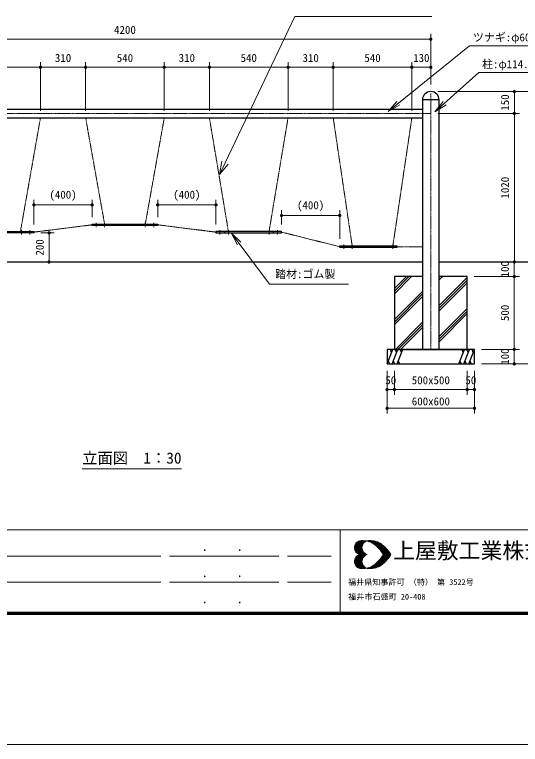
# Model space of a CAD drawing. Units: millimetres at full size, sheet at 1:30, with parts at other scales. Extents: x -600 to 13200, y -450 to 9360.
# Drawn here: x 2384 to 5857, y -450 to 4562 of the extents above; entities that cross this region are included whole.
import ezdxf
from ezdxf.enums import TextEntityAlignment as Align

# ---------------------------------------------------------------- set-up
doc = ezdxf.new("R2010")
doc.units = ezdxf.units.MM
doc.header["$LTSCALE"] = 30
doc.linetypes.add('USER1', pattern=[0.3, 0.2, -0.025, 0.05, -0.025])
for name, color, linetype, lineweight in [('D-BMK\u3000構造物基準線(中心線等)', 2, 'USER1', 13), ('D-STR-DIM\u3000寸法線、寸法値', 7, 'Continuous', 13), ('D-STR-HTXT\u3000旗上げ', 7, 'Continuous', 13), ('D-STR-TXT\u3000文字列', 7, 'Continuous', 13), ('D-STR\u3000構造物外形線', 1, 'Continuous', 25), ('D-TTL', 7, 'Continuous', 70), ('D-TTL-FRAM', 7, 'Continuous', 13), ('D-TTL-TXT', 7, 'Continuous', 13), ('V-nasSTD', 5, 'Continuous', 13)]:
    doc.layers.add(name, color=color, linetype=linetype, lineweight=lineweight)
doc.styles.add('ＭＳ ゴシック', font='')
doc.styles.get('ＭＳ ゴシック').set_extended_font_data('MS Gothic')

# ---------------------------------------------------------------- blocks, each defined once
blk = doc.blocks.new('filled_dot')
at = {"color": 0, "linetype": 'Continuous', "lineweight": -2, "const_width": 1.25}
blk.add_lwpolyline([(-0.625, 0, 1), (0.625, 0, 1)], format="xyb", close=True, dxfattribs=at)
blk = doc.blocks.new('open_arrow')
at = {"color": 0, "linetype": 'Continuous', "lineweight": -2}
blk.add_lwpolyline([(7.5, 1.25), (0, 0), (7.5, -1.25)], dxfattribs=at)

msp = doc.modelspace()

# ---------------------------------------------------------------- linework, layer by layer
at = {"layer": 'D-BMK\u3000構造物基準線(中心線等)'}
for p, q in [((5242.06, 4020.11), (5242.06, 2262.96)), ((1042.06, 3882.96), (5242.06, 3882.96)), ((2562.06, 3852.71), (2424.64, 3072.96)), ((2872.06, 3852.71), (3002.41, 3122.96)), ((3281.71, 3122.96), (3412.06, 3852.71)), ((3722.06, 3852.71), (3852.41, 3072.96)), ((4131.71, 3072.96), (4262.06, 3852.71)), ((4702.4, 2972.96), (4572.06, 3852.71)), ((5112.06, 3852.71), (4981.71, 2972.96)), ((2517.06, 3067.96), (2917.06, 3117.96)), ((2944.56, 3132.27), (2944.56, 3102.27)), ((3002.41, 3132.27), (3002.41, 3102.27)), ((3281.71, 3132.27), (3281.71, 3102.27)), ((3339.56, 3132.27), (3339.56, 3102.27)), ((3765.41, 3067.96), (3368.72, 3117.96)), ((2431.71, 3082.27), (2431.71, 3052.27)), ((2489.56, 3082.27), (2489.56, 3052.27)), ((3794.56, 3082.27), (3794.56, 3052.27)), ((3852.41, 3082.27), (3852.41, 3052.27)), ((4131.71, 3082.27), (4131.71, 3052.27)), ((4189.56, 3082.27), (4189.56, 3052.27)), ((4189.56, 3082.27), (4189.56, 3052.27)), ((4617.06, 2967.96), (4217.06, 3067.96)), ((4644.56, 2982.27), (4644.56, 2952.27)), ((4702.4, 2982.27), (4702.4, 2952.27)), ((4981.71, 2982.27), (4981.71, 2952.27)), ((5009.21, 2967.96), (5184.91, 2967.96))]:
    msp.add_line(p, q, dxfattribs=at)
at = {"layer": 'D-STR-DIM\u3000寸法線、寸法値'}
for p, q in [((5242.06, 4080.96), (5242.06, 4428.62)), ((1042.06, 4392.62), (5242.06, 4392.62)), ((2562.06, 3900.71), (2562.06, 4235.83)), ((2562.06, 3900.71), (2562.06, 4235.83)), ((2872.06, 3900.71), (2872.06, 4235.83)), ((2872.06, 3900.71), (2872.06, 4235.83)), ((3412.06, 3900.71), (3412.06, 4235.83)), ((3412.06, 3900.71), (3412.06, 4235.83)), ((3722.06, 3900.71), (3722.06, 4235.83)), ((3722.06, 3900.71), (3722.06, 4235.83)), ((4262.06, 3900.71), (4262.06, 4235.83)), ((4262.06, 3900.71), (4262.06, 4235.83)), ((4572.06, 3900.71), (4572.06, 4235.83)), ((4572.06, 3900.71), (4572.06, 4235.83)), ((5112.06, 3900.71), (5112.06, 4235.83)), ((5112.06, 3900.71), (5112.06, 4235.83)), ((5242.06, 4080.96), (5242.06, 4235.83)), ((2022.06, 4199.83), (2562.06, 4199.83)), ((2562.06, 4199.83), (2872.06, 4199.83)), ((2872.06, 4199.83), (3412.06, 4199.83)), ((3412.06, 4199.83), (3722.06, 4199.83)), ((3722.06, 4199.83), (4262.06, 4199.83)), ((4262.06, 4199.83), (4572.06, 4199.83)), ((4572.06, 4199.83), (5112.06, 4199.83)), ((5112.06, 4199.83), (5242.06, 4199.83)), ((5290.06, 4032.96), (5851.77, 4032.96)), ((5290.06, 4032.96), (6035.22, 4032.96)), ((5815.77, 4032.96), (5815.77, 3882.96)), ((5290.06, 3882.96), (5851.77, 3882.96)), ((5290.06, 3882.96), (5851.77, 3882.96)), ((5815.77, 3882.96), (5815.77, 2862.96)), ((2517.06, 3120.96), (2517.06, 3290.63)), ((2917.06, 3170.96), (2917.06, 3290.63)), ((3367.06, 3170.96), (3367.06, 3290.63)), ((3767.06, 3120.96), (3767.06, 3290.63)), ((2517.06, 3254.63), (2917.06, 3254.63)), ((3767.06, 3254.63), (3367.06, 3254.63)), ((4217.06, 3120.96), (4217.06, 3218.27)), ((4617.06, 3020.96), (4617.06, 3218.27)), ((4617.06, 3182.27), (4217.06, 3182.27)), ((2565.06, 3062.96), (2656.96, 3062.96)), ((2620.96, 3062.96), (2620.96, 2862.96)), ((2581.1, 2862.96), (2656.96, 2862.96)), ((5542.63, 2862.96), (5851.77, 2862.96)), ((5542.63, 2862.96), (5851.61, 2862.96)), ((5815.61, 2862.96), (5815.61, 2762.96)), ((5815.77, 2862.96), (6035.22, 2862.96)), ((5815.77, 2862.96), (6035.22, 2862.96)), ((5540.06, 2762.96), (5851.61, 2762.96)), ((5540.06, 2762.96), (5851.61, 2762.96)), ((5815.61, 2762.96), (5815.61, 2262.96)), ((5590.06, 2262.96), (5851.61, 2262.96)), ((5590.06, 2262.96), (5851.61, 2262.96)), ((5815.61, 2262.96), (5815.61, 2162.96)), ((5590.06, 2162.96), (5851.61, 2162.96)), ((5590.06, 2162.96), (6035.22, 2162.96)), ((4942.06, 2114.96), (4942.06, 1950.66)), ((4942.06, 2114.96), (4942.06, 1821.95)), ((4992.4, 2114.96), (4992.4, 1950.66)), ((4992.4, 2114.96), (4992.4, 1950.66)), ((5492.06, 2114.96), (5492.06, 1950.66)), ((5492.06, 2114.96), (5492.06, 1950.66)), ((5542.06, 2114.96), (5542.06, 1950.66)), ((5542.06, 2114.96), (5542.06, 1821.95)), ((4942.06, 1986.66), (4992.4, 1986.66)), ((4992.4, 1986.66), (5492.06, 1986.66)), ((5492.06, 1986.66), (5542.06, 1986.66)), ((4942.06, 1857.95), (5542.06, 1857.95))]:
    msp.add_line(p, q, dxfattribs=at)
at = {"layer": 'D-STR-HTXT\u3000旗上げ'}
for p, q in [((3790.77, 3462.84), (3807.7, 3554.46)), ((3790.77, 3462.84), (3829.47, 3544.09)), ((3851.24, 3533.72), (3790.77, 3462.84))]:
    msp.add_line(p, q, dxfattribs=at)
for points in [[(3829.47, 3544.09), (4307.49, 4547.62), (5248.55, 4547.62)], [(4949.06, 3896.26), (5508.33, 4347.55), (5520.33, 4347.55), (6261.17, 4347.85), (5925.4, 4347.55)], [(5269.55, 3894.07), (5572.13, 4163.5), (5584.13, 4163.5), (6210.02, 4163.5), (5920.1, 4163.5)], [(3872.5, 3062.96), (4135.18, 2709.46), (4147.18, 2709.46), (4676.37, 2709.46), (4411.78, 2709.46)]]:
    msp.add_lwpolyline(points, dxfattribs=at)
at = {"layer": 'D-STR-TXT\u3000文字列'}
msp.add_line((2848.46, 1442.94), (3530.96, 1442.94), dxfattribs=at)
at = {"layer": 'D-STR\u3000構造物外形線'}
for p, q in [((1099.21, 3913.21), (5184.91, 3913.21)), ((1099.21, 3852.71), (5184.91, 3852.71)), ((2974.91, 3122.96), (2974.91, 3112.96)), ((3309.21, 3122.96), (3309.21, 3112.96)), ((2459.21, 3072.96), (2459.21, 3062.96)), ((3824.91, 3072.96), (3824.91, 3062.96)), ((4159.21, 3072.96), (4159.21, 3062.96)), ((4674.91, 2972.96), (4674.91, 2962.96)), ((1099.21, 2862.96), (5184.91, 2862.96)), ((5299.21, 2862.96), (6278.32, 2862.96)), ((4992.06, 2680.23), (5074.79, 2762.96)), ((4992.06, 2662.55), (5092.47, 2762.96)), ((4992.06, 2644.88), (5110.15, 2762.96)), ((5299.21, 2757.57), (5304.6, 2762.96)), ((5299.21, 2739.89), (5322.28, 2762.96)), ((5299.21, 2563.12), (5492.06, 2755.97)), ((5299.21, 2545.44), (5492.06, 2738.29)), ((5299.21, 2527.76), (5492.06, 2720.61)), ((4992.06, 2468.1), (5184.91, 2660.95)), ((4992.06, 2450.42), (5184.91, 2643.27)), ((4992.06, 2432.74), (5184.91, 2625.59)), ((5299.21, 2350.98), (5492.06, 2543.83)), ((5299.21, 2333.31), (5492.06, 2526.16)), ((5299.21, 2315.63), (5492.06, 2508.48)), ((4999.05, 2262.96), (5184.91, 2448.82)), ((5016.73, 2262.96), (5184.91, 2431.14)), ((5034.41, 2262.96), (5184.91, 2413.46)), ((4942.06, 2162.96), (4980.96, 2262.96)), ((4972.95, 2242.36), (4964.93, 2262.96)), ((4976.37, 2162.96), (5015.27, 2262.96)), ((5007.25, 2242.36), (4999.24, 2262.96)), ((5010.67, 2162.96), (5049.57, 2262.96)), ((5041.56, 2242.36), (5033.55, 2262.96)), ((5434.55, 2162.96), (5473.45, 2262.96)), ((5465.43, 2242.36), (5457.42, 2262.96)), ((5468.85, 2162.96), (5507.75, 2262.96)), ((5499.74, 2242.36), (5491.72, 2262.96)), ((5503.16, 2162.96), (5542.06, 2262.96)), ((5534.05, 2242.36), (5526.03, 2262.96)), ((4950.07, 2183.56), (4958.09, 2162.96)), ((4984.38, 2183.56), (4992.4, 2162.96)), ((5018.69, 2183.56), (5026.7, 2162.96)), ((5442.56, 2183.56), (5450.57, 2162.96)), ((5476.87, 2183.56), (5484.88, 2162.96)), ((5511.17, 2183.56), (5519.19, 2162.96))]:
    msp.add_line(p, q, dxfattribs=at)
for points in [[(5299.21, 2262.96), (5299.21, 3975.81), (5184.91, 3975.81), (5184.91, 2262.96)], [(5184.91, 2762.96), (4992.06, 2762.96), (4992.06, 2262.96), (5492.06, 2262.96), (5492.06, 2762.96), (5299.21, 2762.96)]]:
    msp.add_lwpolyline(points, dxfattribs=at)
for points in [[(2917.06, 3122.96), (3367.06, 3122.96), (3367.06, 3112.96), (2917.06, 3112.96)], [(2067.06, 3072.96), (2517.06, 3072.96), (2517.06, 3062.96), (2067.06, 3062.96)], [(4217.06, 3072.96), (3767.06, 3072.96), (3767.06, 3062.96), (4217.06, 3062.96)], [(4617.06, 2972.96), (5009.21, 2972.96), (5009.21, 2962.96), (4617.06, 2962.96)], [(4942.06, 2162.96), (5542.06, 2162.96), (5542.06, 2262.96), (4942.06, 2262.96)]]:
    msp.add_lwpolyline(points, close=True, dxfattribs=at)
msp.add_arc((5242.06, 3975.81), 57.15, 0, 180, dxfattribs=at)
at = {"layer": 'D-TTL'}
msp.add_lwpolyline([(450, 450), (450, 8460), (12150, 8460), (12150, 450)], close=True, dxfattribs=at)
at = {"layer": 'D-TTL-FRAM'}
for p, q in [((450, 1023.66), (12150, 1023.66)), ((4618.84, 1023.66), (4618.84, 450)), ((3388.84, 843.66), (605.1, 843.66)), ((4198.84, 843.66), (3448.84, 843.66)), ((4258.84, 843.66), (4558.84, 843.66)), ((3388.84, 663.66), (605.1, 663.66)), ((4198.84, 663.66), (3448.84, 663.66)), ((4258.84, 663.66), (4558.84, 663.66))]:
    msp.add_line(p, q, dxfattribs=at)
at = {"layer": 'D-TTL-TXT'}
for p, q in [((4718.09, 901.17), (4766.22, 949.3)), ((4718.72, 894.3), (4773.72, 949.3)), ((4718.72, 908.67), (4758.72, 948.67)), ((4718.72, 908.05), (4773.72, 853.67)), ((4719.97, 888.67), (4780.59, 949.3)), ((4719.97, 913.67), (4780.59, 853.67)), ((4721.22, 883.05), (4786.84, 948.67)), ((4721.84, 918.67), (4748.72, 946.17)), ((4721.84, 919.3), (4787.47, 853.67)), ((4723.72, 878.67), (4793.72, 948.05)), ((4724.34, 923.67), (4794.34, 853.67)), ((4726.22, 928.67), (4773.09, 882.42)), ((4726.22, 873.67), (4774.34, 921.8)), ((4729.34, 869.92), (4770.59, 911.17)), ((4729.97, 932.42), (4769.97, 892.42)), ((4732.47, 866.17), (4769.34, 903.05)), ((4733.09, 936.17), (4769.34, 899.92)), ((4736.84, 939.3), (4769.34, 906.8)), ((4741.22, 941.8), (4770.59, 912.42)), ((4745.59, 944.92), (4772.47, 918.05)), ((4750.59, 946.8), (4774.34, 923.05)), ((4756.22, 948.67), (4776.84, 927.42)), ((4762.47, 949.3), (4779.97, 931.17)), ((4769.34, 949.3), (4783.09, 935.55)), ((4776.22, 949.3), (4786.84, 938.67)), ((4783.72, 949.3), (4791.22, 941.8)), ((4791.22, 948.67), (4795.59, 944.3)), ((4797.46, 944.92), (4799.34, 947.42)), ((4799.96, 946.8), (4800.59, 946.8)), ((4804.96, 946.17), (4808.09, 948.67)), ((4805.59, 948.67), (4808.71, 944.92)), ((4810.59, 944.3), (4815.59, 949.3)), ((4812.46, 948.67), (4819.34, 941.8)), ((4816.21, 943.05), (4823.09, 949.3)), ((4819.34, 948.67), (4829.96, 938.05)), ((4821.84, 941.17), (4829.96, 949.3)), ((4826.21, 949.3), (4844.34, 930.55)), ((4826.84, 939.3), (4836.84, 949.3)), ((4831.84, 936.8), (4843.09, 948.05)), ((4833.09, 948.67), (4928.71, 853.67)), ((4836.21, 934.3), (4848.71, 947.42)), ((4840.59, 948.67), (4935.59, 853.67)), ((4841.21, 932.42), (4854.96, 946.17)), ((4845.59, 929.3), (4860.59, 944.92)), ((4848.71, 947.42), (4942.46, 853.67)), ((4849.34, 926.8), (4866.21, 943.05)), ((4853.71, 923.67), (4871.84, 941.8)), ((4857.46, 946.17), (4949.96, 853.67)), ((4857.46, 920.55), (4876.84, 939.3)), ((4861.84, 917.42), (4881.84, 937.42)), ((4865.59, 914.3), (4886.21, 935.55)), ((4867.46, 943.05), (4956.84, 853.67)), ((4869.34, 911.17), (4891.21, 933.05)), ((4872.46, 907.42), (4895.59, 930.55)), ((4876.21, 904.3), (4899.96, 927.42)), ((4878.09, 939.3), (4963.71, 853.67)), ((4879.96, 900.55), (4903.71, 924.92)), ((4883.09, 896.8), (4908.09, 921.8)), ((4886.84, 893.05), (4911.84, 918.05)), ((4889.96, 889.3), (4915.59, 914.92)), ((4891.84, 932.42), (4960.59, 864.3)), ((4893.09, 885.55), (4919.34, 911.8)), ((4896.21, 881.8), (4923.09, 908.67)), ((4899.34, 878.05), (4926.84, 904.92)), ((4920.59, 911.17), (4937.46, 893.67)), ((4718.09, 901.8), (4766.22, 853.67)), ((4718.09, 804.92), (4766.22, 853.05)), ((4718.72, 893.67), (4759.34, 853.67)), ((4718.72, 798.67), (4773.72, 853.05)), ((4718.72, 813.05), (4759.34, 853.05)), ((4719.97, 793.05), (4780.59, 853.05)), ((4721.22, 884.92), (4750.59, 854.92)), ((4721.84, 787.42), (4787.47, 853.05)), ((4724.34, 783.05), (4794.34, 853.05)), ((4736.22, 863.05), (4769.34, 896.17)), ((4740.59, 859.92), (4771.22, 890.55)), ((4744.97, 857.42), (4772.47, 884.92)), ((4749.97, 854.92), (4774.34, 879.92)), ((4754.97, 853.67), (4776.84, 874.92)), ((4754.97, 853.05), (4776.84, 831.8)), ((4762.47, 853.67), (4779.97, 871.17)), ((4762.47, 853.05), (4779.97, 835.55)), ((4769.34, 853.67), (4783.09, 867.42)), ((4769.34, 853.05), (4783.09, 839.3)), ((4776.22, 853.67), (4786.22, 863.67)), ((4776.22, 853.05), (4786.22, 843.05)), ((4783.09, 853.67), (4790.59, 860.55)), ((4783.09, 853.05), (4790.59, 846.17)), ((4790.59, 853.67), (4794.97, 858.05)), ((4790.59, 853.05), (4794.97, 848.67)), ((4797.46, 853.67), (4799.96, 855.55)), ((4797.46, 853.05), (4799.96, 851.17)), ((4799.34, 855.55), (4801.84, 853.67)), ((4799.34, 851.17), (4801.84, 853.05)), ((4804.34, 853.67), (4804.96, 853.67)), ((4804.34, 853.05), (4804.96, 853.05)), ((4833.09, 758.05), (4928.71, 853.05)), ((4840.59, 758.05), (4935.59, 853.05)), ((4848.71, 759.3), (4942.46, 853.05)), ((4857.46, 760.55), (4949.96, 853.05)), ((4867.46, 763.67), (4956.84, 853.05)), ((4878.09, 767.42), (4963.71, 853.05)), ((4902.46, 873.67), (4930.59, 901.17)), ((4905.59, 869.92), (4933.71, 898.05)), ((4905.59, 869.3), (4921.21, 853.67)), ((4905.59, 837.42), (4921.21, 853.05)), ((4908.09, 865.55), (4936.84, 894.3)), ((4911.21, 861.17), (4940.59, 890.55)), ((4913.71, 856.8), (4943.71, 886.8)), ((4917.46, 853.67), (4946.84, 883.05)), ((4917.46, 853.05), (4946.84, 823.67)), ((4924.34, 853.67), (4949.96, 878.67)), ((4924.34, 853.05), (4949.96, 828.05)), ((4931.84, 853.67), (4953.09, 874.92)), ((4931.84, 853.05), (4953.09, 831.8)), ((4938.71, 853.67), (4956.21, 870.55)), ((4938.71, 853.05), (4956.21, 836.17)), ((4945.59, 853.67), (4958.71, 866.8)), ((4945.59, 853.05), (4958.71, 839.92)), ((4952.46, 853.67), (4961.84, 862.42)), ((4952.46, 853.05), (4961.84, 844.3)), ((4959.96, 853.67), (4964.34, 858.05)), ((4959.96, 853.05), (4964.34, 848.67)), ((4966.84, 853.67), (4967.46, 853.67)), ((4966.84, 853.05), (4967.46, 853.05)), ((4718.09, 805.55), (4766.22, 757.43)), ((4718.72, 812.42), (4773.72, 757.43)), ((4719.97, 818.05), (4780.59, 757.43)), ((4721.22, 821.8), (4750.59, 851.8)), ((4721.22, 823.67), (4786.84, 758.05)), ((4723.72, 828.05), (4793.72, 758.68)), ((4726.22, 833.05), (4774.34, 784.92)), ((4726.22, 778.05), (4773.09, 824.3)), ((4729.34, 836.8), (4770.59, 795.55)), ((4729.97, 774.3), (4769.97, 814.3)), ((4732.47, 840.55), (4769.34, 803.67)), ((4733.09, 770.55), (4769.34, 806.8)), ((4736.22, 843.67), (4769.34, 810.55)), ((4740.59, 846.8), (4771.22, 816.17)), ((4744.97, 849.3), (4772.47, 821.8)), ((4749.97, 851.8), (4774.34, 826.8)), ((4876.21, 802.42), (4899.96, 779.3)), ((4879.96, 806.17), (4903.71, 781.8)), ((4883.09, 809.92), (4908.09, 784.92)), ((4886.84, 813.67), (4911.84, 788.67)), ((4889.96, 817.42), (4915.59, 791.8)), ((4891.84, 774.3), (4960.59, 842.42)), ((4893.09, 821.17), (4919.34, 794.92)), ((4896.21, 824.92), (4923.09, 798.05)), ((4899.34, 828.67), (4926.84, 801.8)), ((4902.46, 833.05), (4930.59, 805.55)), ((4905.59, 836.8), (4933.71, 808.67)), ((4908.09, 841.17), (4936.84, 812.42)), ((4911.21, 845.55), (4940.59, 816.17)), ((4913.71, 849.92), (4943.71, 819.92)), ((4920.59, 795.55), (4937.46, 813.05)), ((4718.72, 798.05), (4758.72, 758.05)), ((4721.84, 788.05), (4748.72, 760.55)), ((4736.84, 767.42), (4769.34, 799.92)), ((4741.22, 764.92), (4770.59, 794.3)), ((4745.59, 761.8), (4772.47, 788.67)), ((4750.59, 759.92), (4774.34, 783.67)), ((4756.22, 758.05), (4776.84, 779.3)), ((4762.47, 757.43), (4779.97, 775.55)), ((4769.34, 757.43), (4783.09, 771.17)), ((4776.22, 757.43), (4786.84, 768.05)), ((4783.72, 757.43), (4791.22, 764.92)), ((4791.22, 758.05), (4795.59, 762.42)), ((4797.46, 761.8), (4799.34, 759.3)), ((4799.96, 759.92), (4800.59, 759.92)), ((4804.96, 760.55), (4808.09, 758.05)), ((4805.59, 758.05), (4808.71, 761.8)), ((4810.59, 762.42), (4815.59, 757.43)), ((4812.46, 758.05), (4819.34, 764.92)), ((4816.21, 763.67), (4823.09, 757.43)), ((4819.34, 758.05), (4829.96, 768.67)), ((4821.84, 765.55), (4829.96, 757.43)), ((4826.21, 757.43), (4844.34, 776.17)), ((4826.84, 767.42), (4836.84, 757.43)), ((4831.84, 769.92), (4843.09, 758.68)), ((4836.21, 772.42), (4848.71, 759.3)), ((4841.21, 774.3), (4854.96, 760.55)), ((4845.59, 777.42), (4860.59, 761.8)), ((4849.34, 779.92), (4866.21, 763.67)), ((4853.71, 783.05), (4871.84, 764.92)), ((4857.46, 786.17), (4876.84, 767.42)), ((4861.84, 789.3), (4881.84, 769.3)), ((4865.59, 792.42), (4886.21, 771.17)), ((4869.34, 795.55), (4891.21, 773.67)), ((4872.46, 799.3), (4895.59, 776.17))]:
    msp.add_line(p, q, dxfattribs=at)
for centre, radius, start, end in [((4767.33, 901.04), 49.18, 105.2024, 254.7976), ((4773.56, 808.83), 140.97, 58.71735, 97.79751), ((4818.68, 901.04), 49.18, 105.2024, 254.7976), ((4824.91, 808.83), 140.97, 58.71735, 97.79751), ((4700.99, 725.76), 250.36, 30.69974, 54.3922), ((4752.34, 725.76), 250.36, 30.69974, 54.3922), ((4767.33, 806.12), 49.18, 105.2024, 254.7976), ((4818.68, 806.12), 49.18, 105.2024, 254.7976), ((4700.99, 981.4), 250.36, 305.6078, 329.30026), ((4752.34, 981.4), 250.36, 305.6078, 329.30026), ((4773.56, 898.33), 140.97, 262.20249, 301.28265), ((4824.91, 898.33), 140.97, 262.20249, 301.28265)]:
    msp.add_arc(centre, radius, start, end, dxfattribs=at)
at = {"layer": 'V-nasSTD'}
msp.add_lwpolyline([(-600, -450), (-600, 9360), (13200, 9360), (13200, -450)], close=True, dxfattribs=at)

# ---------------------------------------------------------------- block references
at = {"layer": 'D-STR-DIM\u3000寸法線、寸法値', "xscale": 9, "yscale": 9}
for p, rotation in [((5242.06, 4392.62), 180), ((2562.06, 4199.83), 180), ((2872.06, 4199.83), 180), ((3412.06, 4199.83), 180), ((3722.06, 4199.83), 180), ((4262.06, 4199.83), 180), ((4572.06, 4199.83), 180), ((5112.06, 4199.83), 180), ((5242.06, 4199.83), 180), ((5815.77, 4032.96), 270), ((5815.77, 3882.96), 270), ((5815.77, 3882.96), 90), ((2917.06, 3254.63), 180), ((3767.06, 3254.63), 180), ((4617.06, 3182.27), 180), ((2620.96, 3062.96), 270), ((2620.96, 2862.96), 90), ((5815.61, 2862.96), 270), ((5815.77, 2862.96), 90), ((5815.61, 2762.96), 90), ((5815.61, 2762.96), 270), ((5815.61, 2262.96), 90), ((5815.61, 2262.96), 270), ((5815.61, 2162.96), 90), ((4992.4, 1986.66), 180), ((5492.06, 1986.66), 180), ((5542.06, 1986.66), 180), ((5542.06, 1857.95), 180)]:
    msp.add_blockref('filled_dot', p, dxfattribs=dict(at, rotation=rotation))
for p in [(2562.06, 4199.83), (2872.06, 4199.83), (3412.06, 4199.83), (3722.06, 4199.83), (4262.06, 4199.83), (4572.06, 4199.83), (5112.06, 4199.83), (2517.06, 3254.63), (3367.06, 3254.63), (4217.06, 3182.27), (4942.06, 1986.66), (4992.4, 1986.66), (5492.06, 1986.66), (4942.06, 1857.95)]:
    msp.add_blockref('filled_dot', p, dxfattribs=at)
at = {"layer": 'D-STR-HTXT\u3000旗上げ', "xscale": 12, "yscale": 12}
for p, rotation in [((4949.06, 3896.26), 38.9), ((5269.55, 3894.07), 41.7), ((3872.5, 3062.96), 306.6)]:
    msp.add_blockref('open_arrow', p, dxfattribs=dict(at, rotation=rotation))

# ---------------------------------------------------------------- texts
at = {"layer": 'D-STR-DIM\u3000寸法線、寸法値', "style": 'ＭＳ ゴシック'}
for s, p in [('4200', (3142.06, 4456.75)), ('310', (2717.06, 4263.97)), ('540', (3142.06, 4263.97)), ('310', (3567.06, 4263.97)), ('540', (3992.06, 4263.97)), ('310', (4417.06, 4263.97)), ('540', (4842.06, 4263.97)), ('130', (5177.06, 4263.97)), ('(400)', (2717.06, 3325.04)), ('(400)', (3567.06, 3325.04)), ('(400)', (4417.06, 3252.69)), ('50', (4967.23, 2050.8)), ('500x500', (5242.23, 2050.8)), ('50', (5517.06, 2050.8)), ('600x600', (5242.57, 1905.6))]:
    msp.add_text(s, height=54.99, dxfattribs=at).set_placement(p, align=Align.MIDDLE_CENTER)
for s, p in [('150', (5751.63, 3957.96)), ('1020', (5751.63, 3372.96)), ('200', (2556.82, 2962.96)), ('100', (5751.47, 2812.96)), ('500', (5751.47, 2512.96)), ('100', (5751.47, 2212.96))]:
    msp.add_text(s, height=54.99, rotation=90, dxfattribs=at).set_placement(p, align=Align.MIDDLE_CENTER)
at = {"layer": 'D-STR-HTXT\u3000旗上げ', "style": 'ＭＳ ゴシック'}
for s, p in [('ツナギ:φ60.5x2.3', (5531.59, 4361.37)), ('柱:φ114.3x3.5', (5594.56, 4177.32)), ('踏材:ゴム製', (4173.81, 2736.09))]:
    msp.add_text(s, height=54.99, dxfattribs=at).set_placement(p, align=Align.BOTTOM_LEFT)
at = {"layer": 'D-STR-TXT\u3000文字列', "style": 'ＭＳ ゴシック'}
msp.add_text('立面図\u30001：30', height=76.98, dxfattribs=at).set_placement((3189.71, 1516.44), align=Align.MIDDLE_CENTER)
at = {"layer": 'D-TTL-FRAM', "style": 'ＭＳ ゴシック'}
for p in [(3667.49, 859.26), (3907.49, 859.26), (3667.49, 679.26), (3907.49, 679.26), (3667.49, 499.26), (3907.49, 499.26)]:
    msp.add_text('.', height=65.98, dxfattribs=at).set_placement(p, align=Align.BOTTOM_LEFT)
at = {"layer": 'D-TTL-TXT', "style": 'ＭＳ ゴシック'}
for s, height, p in [('上屋敷工業株式会社', 110, (4983.4, 793.23)), ('福井県知事許可 （特） 第 3522号', 39.59, (4674.44, 632.97)), ('福井市石盛町 20-408', 39.59, (4675.54, 532.22))]:
    msp.add_text(s, height=height, dxfattribs=at).set_placement(p, align=Align.BOTTOM_LEFT)

doc.saveas('drawing.dxf')
